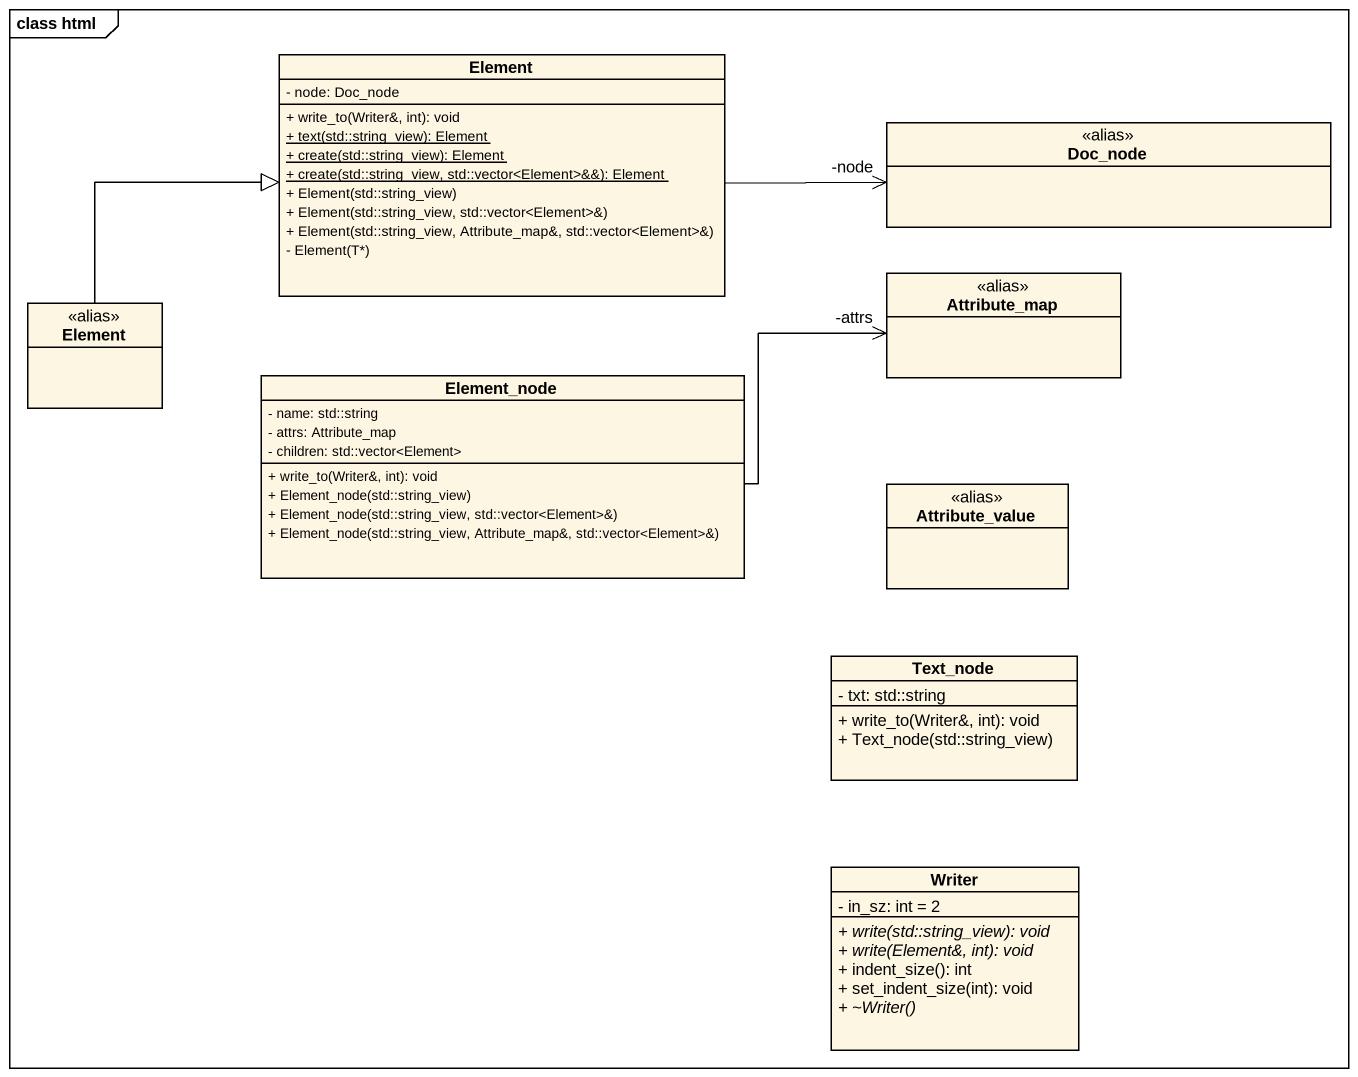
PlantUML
@startuml
mainframe class html
hide circle
hide empty members
skinparam classAttributeIconSize 0
class Element {
  - node: Doc_node
  + write_to(Writer&, int): void
  {static} + text(std::string_view): Element
  {static} + create(std::string_view): Element
  {static} + create(std::string_view, std::vector<Element>&&): Element
  + Element(std::string_view)
  + Element(std::string_view, std::vector<Element>&)
  + Element(std::string_view, Attribute_map&, std::vector<Element>&)
  - Element(T*)
}
class Doc_node <<alias>>
class Attribute_map <<alias>>
class "Element" as Element_2 <<alias>>
class Element_node {
  - name: std::string
  - attrs: Attribute_map
  - children: std::vector<Element>
  + write_to(Writer&, int): void
  + Element_node(std::string_view)
  + Element_node(std::string_view, std::vector<Element>&)
  + Element_node(std::string_view, Attribute_map&, std::vector<Element>&)
}
class Attribute_value <<alias>>
class Text_node {
  - txt: std::string
  + write_to(Writer&, int): void
  + Text_node(std::string_view)
}
class Writer {
  - in_sz: int = 2
  {abstract} + write(std::string_view): void
  {abstract} + write(Element&, int): void
  + indent_size(): int
  + set_indent_size(int): void
  {abstract} + ~Writer()
}
Element -right-> "-node" Doc_node
Element_2 -right-|> Element
Element_node -right-> "-attrs" Attribute_map
@enduml
